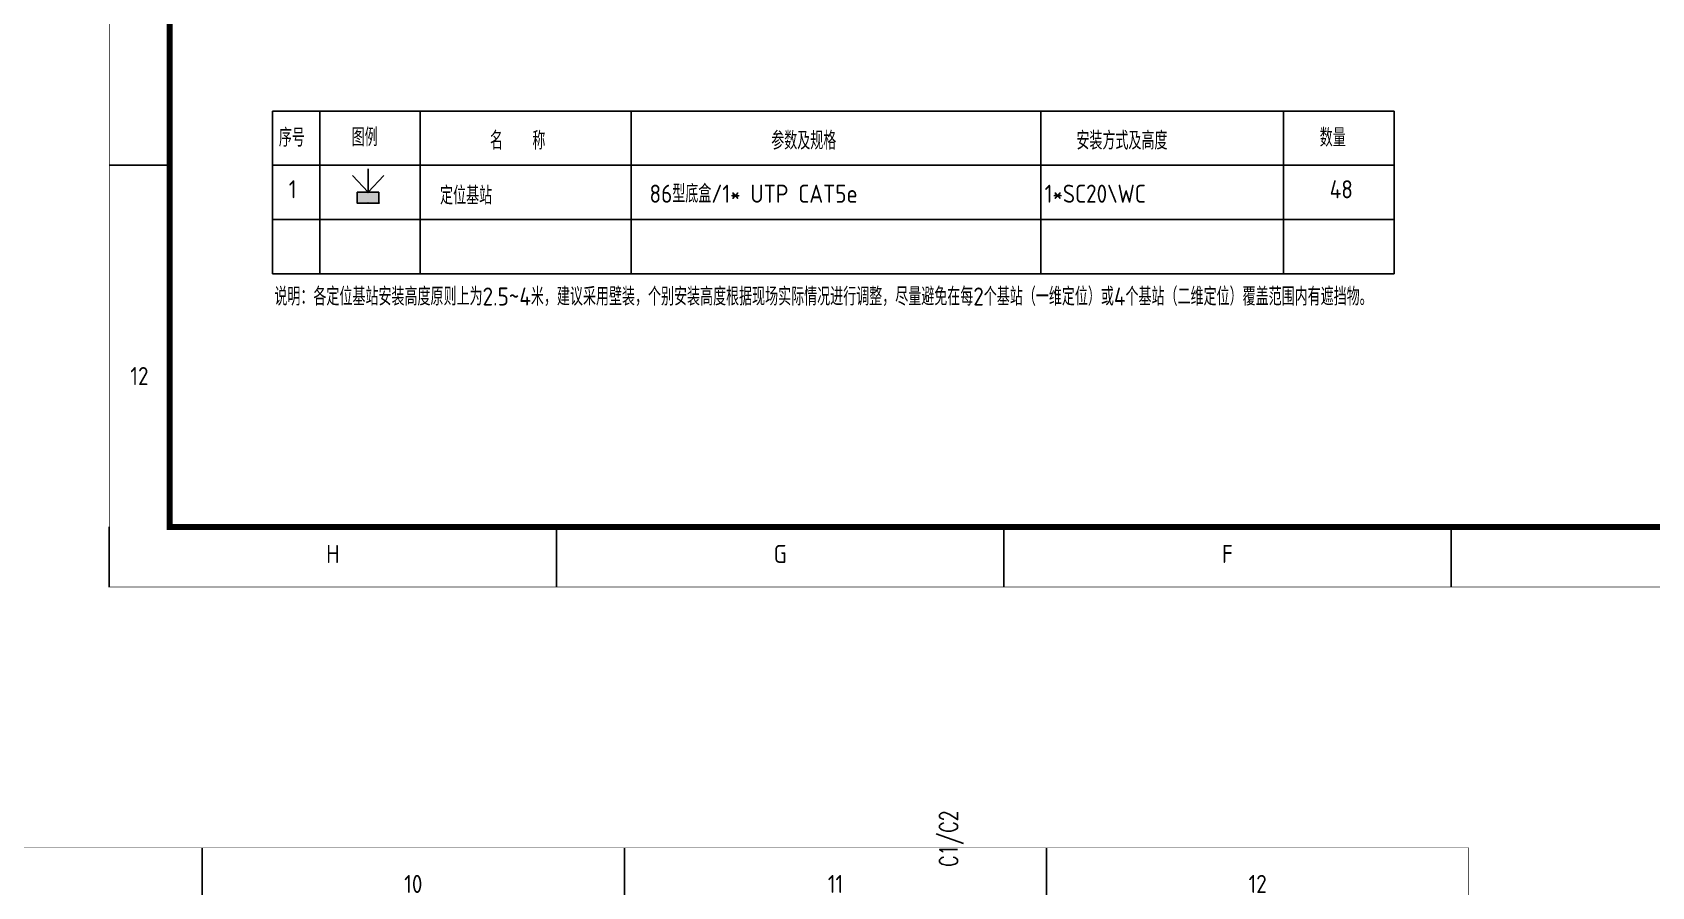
# Model space of a CAD drawing. Extents: x -93062 to 326984, y -142534 to 91021.
# Drawn here: x 1559 to 28439, y 1923 to 16106 of the extents above; entities that cross this region are included whole.
import ezdxf
from ezdxf.enums import TextEntityAlignment as Align

# ---------------------------------------------------------------- set-up
doc = ezdxf.new("R2010")
doc.units = 0
doc.header["$LTSCALE"] = 1000
doc.header["$MEASUREMENT"] = 0
doc.layers.get('0').update_dxf_attribs({"color": 8})
for name, color, linetype in [('-人员定位', 6, 'Continuous'), ('-人员定位标注', 4, 'Continuous'), ('WINDOW_TEXT', 8, 'Continuous')]:
    doc.layers.add(name, color=color, linetype=linetype)
doc.styles.add('-GBCBIGGBENOR', font='gbenor.shx', dxfattribs={"width": 0.7, "bigfont": 'gbcbig.shx'})
doc.styles.add('_TCH_WINDOW', font='SIMPLEX', dxfattribs={"bigfont": 'GBCBIG'})
doc.styles.get("Standard").update_dxf_attribs({"font": 'gbenor.shx', "bigfont": 'gbcbig.shx'})
doc.styles.add('TK', font='GEDITXT.SHX', dxfattribs={"width": 0.85, "height": 3.5, "bigfont": 'DXT.SHX'})

# ---------------------------------------------------------------- blocks, each defined once
blk = doc.blocks.new('GEDI_WK_A1_V')
at = {"color": 3}
for p, q in [((0, 70.08), (10, 70.08)), ((0, 10), (0, 0)), ((74.25, 10), (74.25, 0)), ((148.5, 10), (148.5, 0)), ((222.75, 10), (222.75, 0))]:
    blk.add_line(p, q, dxfattribs=at)
for points, const_width in [([(0, 841), (0, 0), (594, 0), (594, 841)], 0.1), ([(10, 816), (10, 10), (584, 10), (584, 816)], 1)]:
    blk.add_lwpolyline(points, close=True, dxfattribs=dict(at, const_width=const_width))
blk.add_text('12', height=3, dxfattribs=at).set_placement((5, 35.04), align=Align.MIDDLE)
for s, p in [('H', (37.12, 4)), ('G', (111.38, 4)), ('F', (185.62, 4))]:
    blk.add_text(s, height=3, dxfattribs=at).set_placement(p, align=Align.CENTER)
blk = doc.blocks.new('A$C711966D6')
blk.add_blockref('GEDI_WK_A1_V', (0, 0))
at = {"style": 'TK', "width": 0.85}
for tag, height, p in [('PROJECTNAME', 4.75, (529, 44)), ('PHASE', 4, (571, 44)), ('DRAWINGNAME', 4.75, (539, 31))]:
    blk.add_attdef(tag, text='', height=height, dxfattribs=at).set_placement(p, align=Align.MIDDLE_CENTER)
for tag, p, height in [('APPROVE', (416, 32.75), 3.5), ('DESIGN', (461, 32.75), 3.5), ('REVIEW1', (416, 25.75), 3.5), ('DRAW', (461, 25.75), 3.5), ('REVIEW2', (416, 18.75), 3.5), ('PROPORTION', (461, 18.75), 3.5), ('DRAWINGNUMBER', (511, 18.5), 4), ('CHECK', (416, 11.75), 3.5), ('DATE', (461, 11.75), 3.5), ('VERSION', (577, 11.75), 3.5)]:
    blk.add_attdef(tag, p, '', height=height, dxfattribs=at)
blk = doc.blocks.new('是飞洒发时')
at = {"xscale": 100, "yscale": 100, "zscale": 100}
blk.add_blockref('A$C711966D6', (0, 0), dxfattribs=at)
blk = doc.blocks.new('A$C65E80DF5')
at = {"layer": 'WINDOW_TEXT', "style": '_TCH_WINDOW', "width": 0.705882}
blk.add_text('C1/C2', height=297.5, rotation=90, dxfattribs=at).set_placement((-1451, -19120))
blk = doc.blocks.new('GEDI_WK_A1')
at = {"color": 3}
for p, q in [((630.75, 584), (630.75, 594)), ((700.83, 584), (700.83, 594)), ((770.92, 584), (770.92, 594))]:
    blk.add_line(p, q, dxfattribs=at)
at = {"color": 3, "const_width": 0.1}
blk.add_lwpolyline([(0, 0), (841, 0), (841, 594), (0, 594)], close=True, dxfattribs=at)
at = {"color": 3}
for s, p in [('10', (665.79, 588)), ('11', (735.88, 588)), ('12', (805.96, 588))]:
    blk.add_text(s, height=3, dxfattribs=at).set_placement(p, align=Align.MIDDLE)
blk = doc.blocks.new('A$C67E35CD0')
blk.add_blockref('GEDI_WK_A1', (0, 0))
at = {"style": 'TK', "width": 0.85}
for tag, height, p in [('PROJECTNAME', 4.75, (776, 44)), ('PHASE', 4, (818, 44)), ('DRAWINGNAME', 4.75, (786, 31))]:
    blk.add_attdef(tag, text='', height=height, dxfattribs=at).set_placement(p, align=Align.MIDDLE_CENTER)
for tag, p, height in [('APPROVE', (663, 32.75), 3.5), ('DESIGN', (708, 32.75), 3.5), ('REVIEW1', (663, 25.75), 3.5), ('DRAW', (708, 25.75), 3.5), ('REVIEW2', (663, 18.75), 3.5), ('PROPORTION', (708, 18.75), 3.5), ('DRAWINGNUMBER', (758, 18.5), 4), ('CHECK', (663, 11.75), 3.5), ('DATE', (708, 11.75), 3.5), ('VERSION', (824, 11.75), 3.5)]:
    blk.add_attdef(tag, p, '', height=height, dxfattribs=at)
blk = doc.blocks.new('afefqwer')
at = {"xscale": 100, "yscale": 100, "zscale": 100}
blk.add_blockref('A$C67E35CD0', (-84100, 0), dxfattribs=at)
blk = doc.blocks.new('定位基站')
at = {"layer": '-人员定位', "ltscale": 0.01}
h = blk.add_hatch(color=256, dxfattribs=at)
h.dxf.hatch_style = 1
h.paths.add_polyline_path([(406524, 477798), (406524, 477617), (406162, 477617), (406162, 477798)])
at = {"layer": '-人员定位', "color": 6}
for p, q in [((406343, 477798), (406082, 478077)), ((406343, 477798), (406343, 478186)), ((406343, 477798), (406604, 478077)), ((406343, 477995), (406343, 477995)), ((406162, 477798), (406524, 477798)), ((406162, 477617), (406162, 477798)), ((406524, 477798), (406524, 477617)), ((406524, 477617), (406162, 477617))]:
    blk.add_line(p, q, dxfattribs=at)
for p in [(406343, 477798), (406162, 477617), (406343, 477617), (406524, 477617)]:
    blk.add_point(p, dxfattribs=at)

msp = doc.modelspace()

# ---------------------------------------------------------------- linework, layer by layer
at = {"layer": '-人员定位标注'}
for p, q in [((5544, 14799.5), (5544, 12099.5)), ((5544, 14799.5), (24164.5, 14799.5)), ((6328.8, 14799.5), (6328.8, 12099.5)), ((7997.1, 14799.5), (7997.1, 12099.5)), ((11501.8, 14799.5), (11501.8, 12099.5)), ((18298.1, 14799.5), (18298.1, 12099.5)), ((22326.5, 14799.5), (22326.5, 12099.5)), ((24164.5, 14799.5), (24164.5, 12099.5)), ((5544, 13899.5), (24164.5, 13899.5)), ((5544, 12999.5), (24164.5, 12999.5)), ((5544, 12099.5), (24164.5, 12099.5))]:
    msp.add_line(p, q, dxfattribs=at)

# ---------------------------------------------------------------- block references
at = {"layer": '-人员定位'}
msp.add_blockref('定位基站', (-399211.2, -464346), dxfattribs=at)
for name, p in [('是飞洒发时', (2835.5, 6896)), ('A$C65E80DF5', (18368.4, 21372.1)), ('afefqwer', (25403.5, -56832.5))]:
    msp.add_blockref(name, p)

# ---------------------------------------------------------------- texts
at = {"layer": '-人员定位标注', "style": '-GBCBIGGBENOR'}
for s, p in [('序号', (5650.7, 14208.9)), ('图例', (6859.6, 14215.2)), ('数量', (22930.5, 14208.9)), ('名   称', (9155.1, 14159.5)), ('参数及规格', (13824.3, 14159.5)), ('安装方式及高度', (18890.3, 14159.5)), ('1', (5815.4, 13350.9)), ('定位基站', (8326.8, 13247.9)), ('86型底盒/1* UTP CAT5e', (11803.6, 13277.3)), ('1*SC20\\WC', (18364.1, 13277.7)), ('48', (23095.3, 13350.9)), ('说明：各定位基站安装高度原则上为2.5~4米，建议采用壁装，个别安装高度根据现场实际情况进行调整，尽量避免在每2个基站（一维定位）或4个基站（二维定位）覆盖范围内有遮挡物。', (5576.3, 11570.8))]:
    msp.add_text(s, height=300, dxfattribs=at).set_placement(p)

doc.saveas('drawing.dxf')
